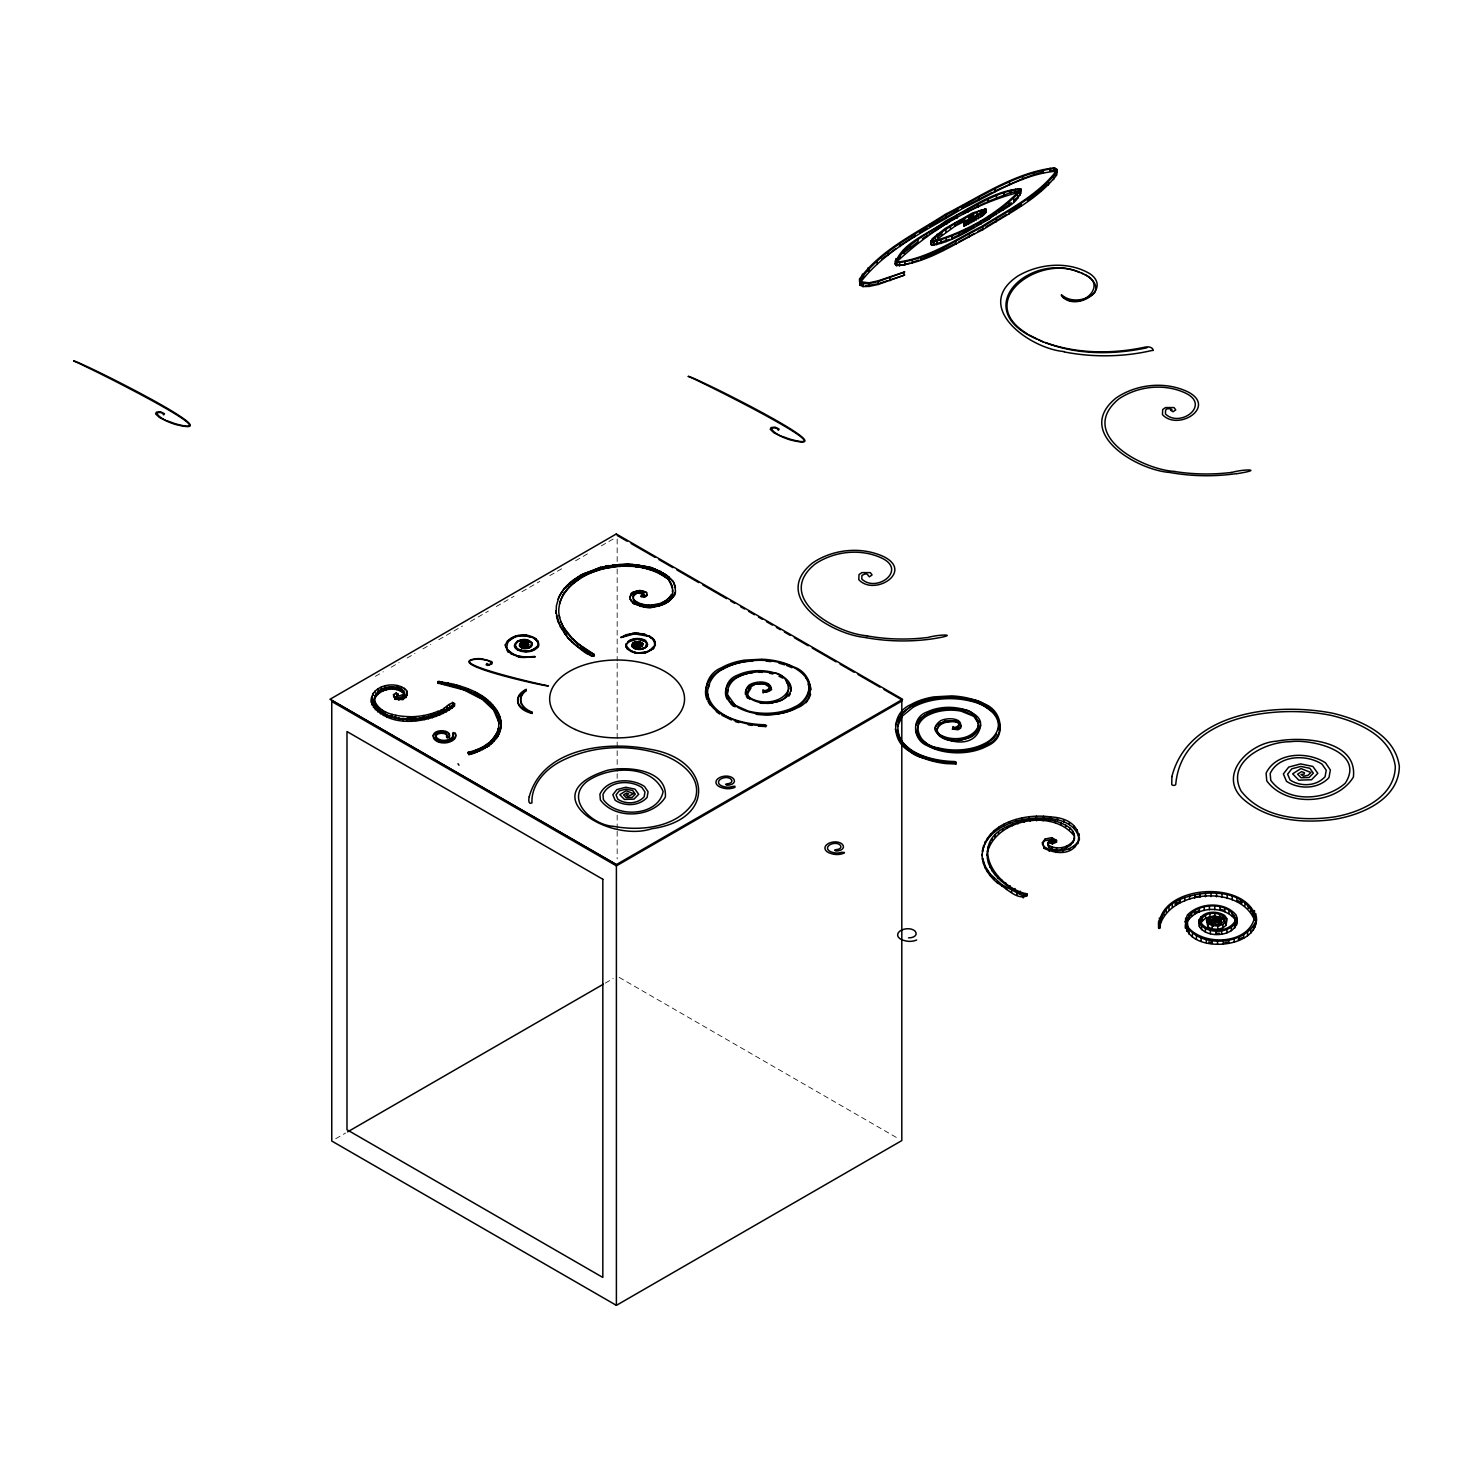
<?xml version="1.0" encoding="UTF-8"?>
<svg xmlns="http://www.w3.org/2000/svg" width="1473" height="1473" viewBox="0 0 1473 1473"><rect width="100%" height="100%" fill="white"/><g stroke="black" fill="none" stroke-linecap="round" stroke-linejoin="round"><path stroke-width="0.75" stroke-dasharray="5 3.75" d="M375.357 676.346L383.275 671.78M391.21 667.195L399.146 662.611M407.064 658.044L414.999 653.46M422.917 648.893L430.853 644.309M438.77 639.724L462.559 626.007M470.495 621.422L488.336 611.129M496.254 606.545L514.095 596.252M522.031 591.667L539.855 581.375M549.779 575.648L561.655 568.781M575.538 560.771L587.432 553.903M601.297 545.894L613.191 539.026M335.715 1138.721L345.621 1133.013M605.274 983.099L613.191 978.532M619.157 977.391L897.812 1138.279M617.169 539.044L617.169 566.663M617.169 568.965L617.169 660.99M617.169 663.292L617.169 748.431M617.169 750.733L617.169 771.447M617.169 773.748L617.169 778.352M617.169 815.158L617.169 828.968M617.169 831.269L617.169 858.888"/><path stroke-width="1.5" d="M538.289 641.528C536.688 639.043 540.646 645.597 537.792 647.181C533.079 652.521 524.554 652.944 518.33 650.237C506.436 644.658 525.069 633.813 532.029 643.057C534.11 648.083 522.694 651.14 519.435 645.929L520.429 643.02L524.517 641.915L528.328 643.278L528.77 644.916L525.898 646.85L522.068 645.708L525.898 646.85M520.153 645.837L520.963 646.905L521 643.296L526.745 642.302M505.589 644.935C502.809 642.228 511.61 657.4 507.172 650.569M506.289 646.61L506.546 647.899L508.019 641.197L513.764 637.257L507.172 642.412M1159.251 918.066C1160.706 919.649 1156.415 925.873 1160.006 925.026C1159.822 914.843 1167.26 906.042 1176.025 901.421C1199.777 888.679 1249.012 887.28 1254.665 920.404C1239.935 883.505 1166.708 889.858 1159.159 928.524C1155.992 883.947 1250.282 877.926 1256.414 920.386L1255.843 913.72M654.749 644.843C654.804 648.488 654.159 638.435 654.583 642.154M522.068 645.708L523.872 643.222L526.892 645.027L523.394 645.432L526.892 644.695M524.517 644.53L526.064 644.935L524.075 643.664L522.786 645.561L525.732 646.426L528.77 644.916M1254.665 917.053C1249.141 944.322 1204.546 946.403 1188.343 927.585C1180.039 902.47 1234.337 897.388 1235.368 921.711L1234.466 915.359M1221.356 919.981L1218.65 922.742L1218.65 926.112L1221.356 923.332L1221.356 919.981L1219.202 917.016L1213.936 915.93L1208.854 917.292L1206.534 920.238L1207.878 926.775C1213.347 930.42 1221.596 930.181 1226.162 925.154L1226.733 918.544L1224.671 915.488C1217.029 910.443 1203.423 910.793 1199.114 919.925L1199.39 926.572C1208.247 940.989 1243.286 935.263 1236.142 915.046C1224.579 901.163 1199.538 902.36 1187.385 914.991C1172.729 954.025 1259.525 953.381 1256.414 917.016M501.041 727.331L501.17 724.421L497.966 736.297L488.962 745.927L474.619 753.053L468.911 754.636L468.083 752.353C480.971 749.407 495.333 741.84 498.537 727.938L497.524 732.486L497.524 731.418M1056.546 840.365L1051.759 837.658L1045.204 838.966L1042.387 842.685L1044.099 848.374C1083.447 866.658 1093.758 818.73 1050.636 816.944C1024.122 812.986 983.264 823.389 982.178 855.721L982.178 854.009C981.736 865.627 988.899 875.864 997.479 883.008C1006.059 887.593 1017.088 900.758 1027.049 895.676L1027.049 893.964C995.932 887.262 967.356 844.416 1007.256 826.445C1026.442 817.331 1051.556 815.158 1069.674 827.752C1084.754 840.494 1060.689 856.899 1048.629 846.883L1047.671 842.943L1048.923 841.304C1053.029 839.536 1052.624 844.913 1056.546 840.365L1056.546 842.077L1052.256 844.011L1052.348 841.322M1027.049 895.676C1008.011 888.587 984.461 873.507 987.499 850.124M998.326 729.835C1001.088 713.816 983.835 703.836 970.394 701.056A52.936 30.565 0 0 0 944.727 698.773A51.942 29.994 0 0 0 912.984 707.353L902.489 715.952L897.499 726.373M965.294 224.504L963.913 225.94L982.454 215.887L985.824 212.535L985.879 208.982L972.714 212.904L945.022 228.554L932.188 238.847L930.844 241.775L931.765 245.347C952.534 242.069 970.67 229.217 988.862 219.293C998.86 210.179 1020.918 204.397 1020.752 188.765C993.667 190.551 969.75 208.908 945.924 220.803C929.408 234.004 901.31 242.345 895.142 264.072L896.376 265.637C927.659 263.096 955.148 243.229 982.804 229.714C1008.397 213.53 1037.471 199.555 1056.472 175.305L1056.841 169.395L1054.686 167.793C1015.118 172.378 980.41 196.535 945.5 214.211C915.764 233.563 880.928 249.655 859.606 278.876L859.606 281.803L862.386 277.034L862.386 274.107M985.824 212.535L985.879 208.982M631.77 645.487L632.727 643.075L632.34 646.978L631.77 645.763M632.433 645.726L634.034 647.77L632.543 644.309L634.605 642.449L633.298 643.278M1052.256 844.011L1052.495 841.506M638.656 645.469L639.172 643.94L637.146 643.996L636.575 645.413L638.14 646.205L640.976 644.474L638.048 642.946L634.918 644.438L635.102 645.947L638.49 647.347L642.302 646.334L643.075 643.664L638.288 641.418L632.727 643.333M1055.644 169.598L1055.331 175.158L1055.644 169.598L1054.097 168.456C1015.1 173.611 980.797 197.087 946.31 214.69C916.703 233.949 882.106 249.987 860.784 278.986L860.969 284.712L860.784 278.986M1056.472 175.305L1056.841 169.395M930.844 244.702L931.01 240.559M931.01 243.487L933.238 239.142L938.172 234.594L955.204 223.123L980.245 210.565L984.885 209.35L984.885 212.278M1234.926 924.749L1235.368 918.36M1236.639 924.952L1237.117 918.305M498.537 729.006L498.924 722.635L498.924 723.722C495.333 695.146 460.423 687.081 437.72 681.594C461.988 684.301 497.211 694.998 501.133 723.666L501.133 722.599L501.17 725.508M468.083 752.353C480.548 753.219 499.292 741.269 501.041 726.263M668.742 598.185C681.373 594.024 659.444 566.976 671.338 583.658M672.701 590.01L672.351 591.925M727.459 693.194L728.067 689.622M562.852 595.184C556.776 608.515 557.696 616.009 564.122 628.437M1226.162 925.154L1226.733 918.544M594.282 654.472C595.423 657.768 589.918 655.89 589.218 654.528C585.223 655.227 558.212 628.768 571.727 641.436M646.592 645.597C643.37 650.827 650.661 639.172 641.565 639.466M647.236 645.413C648.488 642.136 645.266 649.243 647.236 645.69M1186.999 924.565L1186.999 927.916L1187.312 918.36L1190.202 915.47M436.542 738.525A8.322 4.806 0 0 1 435.971 736.169L435.971 735.082A5.579 3.222 0 0 1 441.863 732.21L443.557 732.376A4.585 2.651 0 0 1 446.798 735.598L447.037 736.923L448.952 736.592A7.199 4.161 0 0 0 443.152 730.811A8.157 4.714 0 0 0 433.393 734.898L433.393 735.984A10.919 6.315 0 0 0 439.212 742.282A10.385 6.002 0 0 0 451.622 741.029A11.176 6.444 0 0 0 455.194 733.977L453.316 732.486L452.966 734.935A8.58 4.953 0 0 1 450.628 739.538L449.099 740.367M446.503 736.095L447.332 738.083L448.952 736.592M1079.451 839.647C1074.701 815.913 1041.356 816.281 1022.299 819.596C1005.378 823.149 986.008 833 982.473 851.578L982.473 849.866M987.499 851.836C997.074 818.288 1053.803 808.972 1074.167 835.964L1074.167 834.252M372.006 696.747L371.454 702.731C369.042 685.203 396.568 679.587 406.566 690.524L407.1 695.366L402.976 699.546L394.967 699.288L393.494 694.648L396.219 692.954L398.299 694.409L396.992 695.937L398.299 694.409M371.38 700.246L372.006 697.779M374.455 702.584C371.896 687.725 394.801 681.962 403.639 691.058L404.025 695.219L403.639 692.42C395.537 684.319 375.983 687.836 374.4 700.356M644.787 634.918L648.341 636.244L634.495 633.85L620.906 637.533L626.135 634.734L634.421 633.206L643.057 633.813L650.366 636.796L648.764 635.931M560.127 601.721L559.556 603.727M789.049 688.351C784.004 703.229 761.523 705.254 749.702 697.613A18.265 10.55 0 0 1 747.29 692.476L749.444 687.633L755.005 684.374M791.093 689.474C788.828 699.657 776.676 702.418 767.783 703.339M978.772 725.066C973.727 739.925 951.245 741.969 939.406 734.309A18.265 10.55 0 0 1 937.012 729.19L939.166 724.329L944.727 721.07M895.142 264.072L895.934 258.512M1020.145 195.338L1019.721 189.207C997.276 191.361 977.317 205.52 957.321 215.168C936.478 228.941 910.185 239.602 896.357 261.052L897.204 262.12C927.824 258.696 954.835 239.804 981.975 226.326C1007.458 210.216 1036.348 196.296 1055.331 172.231M625.951 644.787C626.191 641.215 626.32 650.182 625.951 646.316M626.614 644.824C623.558 643.609 635.692 656.277 627.682 648.599M1184.9 921.417C1193.867 949.146 1245.992 946.679 1256.193 920.33L1256.193 923.681M708.366 687.873L709.507 684.282M895.455 725.232L899.359 716.486M531.109 645.579C532.968 642.762 528.273 649.022 531.109 645.911M672.958 596.915C680.084 592.975 669.037 572.647 674.947 585.462M672.958 596.841C668.539 603.727 659.886 606.268 652.189 607.152C649.151 610.54 622.932 599.456 636.907 604.519C650.016 610.227 670.933 605.348 675.131 592.385M1073.154 842.703L1074.388 837.677L1074.388 839.389M1077.923 843.698L1079.451 837.934M630.794 594.558L629.928 597.246L632.856 592.367L639.853 590.378L646.61 592.717M632.764 596.933C632.819 589.034 648.783 596.326 642.173 594.319L641.16 596.62L644.806 597.062L647.218 595.313L641.16 595.976M808.916 698.662L810.647 694.262M558.12 599.253L559.059 596.712L556.371 605.826L556.168 613.431L556.076 610.687M666.68 578.226C634.44 554.492 573.899 567.031 560.127 601.5M505.902 643.922C510.229 633.74 529.654 631.733 537.461 640.589M1094.494 292.943C1099.576 283.829 1089.118 275.985 1081.587 273.057M1020.016 190.164C997.037 214.561 964.152 232.716 932.041 241.572M1021.212 190.183C997.976 215.187 964.612 233.397 931.765 242.419L930.844 241.775M915.746 725.176L919.944 718.621L927.511 713.429A33.05 19.075 0 0 1 964.134 711.164L972.511 714.847L979.876 722.359M636.575 645.413L637.146 643.996M637.33 645.284L637.643 644.364L638.325 645.782L639.687 645.303M559.059 597.007L560.182 594.484L559.059 597.357M404.025 694.206L403.215 695.827L404.025 692.844M405.904 697.742L407.1 692.973M654.417 645.782L649.004 651.121L651.876 649.354M523.394 645.432L524.075 643.664M483.162 746.645L483.162 747.732L490.712 742.245L496.769 733.112M403.639 691.058L403.639 693.433C395.887 685.921 379.997 688.554 374.952 698.165L374.952 695.79M537.129 647.015L533.116 650.053L537.792 645.8L538.032 642.909L535.712 639.3L537.59 641.639M1214.028 917.016L1214.028 920.386L1215.612 919.87L1212.647 920.349L1214.157 921.895L1217.6 921.785L1219.423 919.907L1217.913 917.808L1214.028 917.016L1210.162 918.047L1208.357 920.349L1209.425 922.853L1217.508 924.86L1224.468 921.435L1224.965 918.673L1223.198 916.059C1216.495 911.658 1204.601 912.063 1200.863 920.054L1201.121 923C1208.652 933.33 1228.335 932.335 1234.926 921.38M1224.965 922.043L1223.198 919.428C1216.495 915.028 1204.601 915.433 1200.863 923.424L1200.826 916.795M1187.312 921.711C1196.536 906.484 1223.216 905.287 1234.466 918.71M860.784 281.914C886.636 248.458 927.474 230.119 962.826 208.356C992.139 194.307 1021.212 174.9 1054.097 171.384L1055.644 172.525M560.182 594.687L564.601 588.022L561.471 592.496M560.182 595.129L561.471 592.588M564.104 593.067L562.852 594.963M788.92 696.177L790.375 693.728M446.503 737.181L446.798 736.684A4.585 2.651 0 0 0 443.557 733.462L441.863 733.296A5.579 3.222 0 0 0 435.971 736.169M633.022 598.774C641.768 610.559 664.857 606.894 671.559 594.208M641.16 596.62L642.633 595.092M1199.114 919.925L1199.39 923.221C1207.639 934.619 1229.329 933.643 1236.639 921.601M626.338 643.811L631.383 639.54L629.652 640.313M626.982 643.922L628.75 641.491L627.701 642.523M895.142 261.144L896.376 262.71C927.659 260.187 955.148 240.32 982.804 226.805C1008.397 210.602 1037.471 196.627 1056.472 172.378M984.885 209.35L977.556 215.353L963.913 223.012L976.176 217.212L985.824 209.608M805.97 702.75L807.941 700.025M996.595 734.217L993.649 738.304L984.553 745.172A42.607 24.599 0 0 1 937.638 749.297C927.861 747.124 918.949 740.477 915.58 730.847M527.297 645.542L527.665 643.48L527.297 645.874L523.946 646.316M620.925 637.441L630.352 634.347M895.934 261.439L898.677 257.812M1020.016 193.092L1019.721 192.134C974.61 203.311 930.862 229.622 897.057 261.623L897.057 258.696M452.69 733.296L452.69 734.383M1042.387 844.397L1045.204 838.966M1047.671 844.655L1048.923 841.304M628.142 649.593L627.075 648.488L634.955 652.907L645.671 652.705L653.552 648.507L655.411 644.879L654.012 639.669L655.246 642.081M1208.357 923.7L1210.162 921.398L1210.162 918.047M524.517 642.228L519.435 644.253M527.665 643.811L524.48 642.651L520.153 644.345M666.717 599.934L670.362 596.639M564.601 588.224L570.622 582.001L580.97 574.93L600.855 567.179L580.97 575.575L566.442 585.959M564.601 588.666L572.96 580.767M567.123 589.016L568.891 587.377M533.116 649.722L529.175 651.195L537.792 647.181M457.974 763.714L458.987 765.205M1047.671 842.943L1048.629 845.171C1056.159 850.124 1067.649 848.098 1073.154 840.991M1042.387 842.685L1044.099 846.662C1054.226 853.64 1070.19 851.781 1077.923 841.985M513.764 637.57L515.697 636.575L507.356 641.013M980.245 210.565L980.245 213.493L955.204 226.05L933.238 242.069L933.238 239.142M568.891 587.027L570.824 585.444M984.13 213.162L981.534 215.481M900.445 714.792L910.977 706.175A51.942 29.994 0 0 1 934.029 698.497L951.613 697.539A53.728 31.025 0 0 1 983.283 705.254L994.036 712.84M1210.53 920.202L1213.181 922.927L1213.181 926.278L1210.53 923.571L1210.53 920.202L1214.102 917.937L1218.392 919.631L1215.225 921.233L1214.12 920.496M371.454 701.719C384.876 730.847 433.357 723.372 454.457 706.064L454.641 703.486C449.118 701.019 444.294 710.907 437.96 711.312C429.6 714.773 420.578 716.522 411.556 716.725C398.318 716.504 379.629 714.589 374.455 700.209M454.457 703.689C434.719 720.628 382.041 729.245 371.38 697.871M454.457 706.064L452.414 704.646M630.794 594.65L636.005 591.17L643.738 591.152M643.738 591.502C652.484 593.509 631.678 589.126 630.794 594.337M637.275 593.085C621.385 601.886 657.842 611.811 666.717 599.842M635.6 644.53C632.267 645.303 646.058 647.42 636.446 646.942M522.841 644.272L525.474 644.438L524.259 644.879M649.004 650.845L647.291 651.803L653.552 648.507M1014.124 200.254L1016.628 197.934M570.824 585.076L577.619 579.994M1047.487 184.567L1027.491 200.42M668.926 600.91L671.172 598.995M527.647 640.037L517.502 641.676L515.237 645.137L517.281 649.004L515.458 646.721M1206.534 920.238L1207.878 923.405C1213.347 927.051 1221.596 926.83 1226.162 921.803M751.009 687.946L747.29 694.114A18.265 10.55 0 0 0 749.702 699.233M1094.126 293.348C1085.527 300.952 1070.061 302.904 1061.37 294.6M632.34 646.702C635.71 650.624 643.057 650.348 646.463 646.592M534.717 656.406L525.64 657.161L514.998 655.393L507.835 650.09L511.554 653.349M1011.215 202.74L998.639 211.965M572.923 583.198L580.178 578.337M594.319 655.282L592.422 655.816L593.49 655.669M881.554 259.285L895.879 248.624M940.86 234.373L937.233 237.135L937.233 234.207M917.09 242.401L903.244 253.319L903.244 250.392M621.072 637.386L628.363 634.513M643.554 594.724L644.253 594.871M647.218 594.889L644.806 596.712L641.16 596.197M572.96 580.399L583.952 573.586M922.374 238.736L925.909 236.306M723.261 669.018C709.618 675.297 702.216 693.525 712.122 706.138M899.487 246.028L913.776 236.49M1010.018 212.259L1020.329 205.483M633.574 639.337L628.216 641.271M628.75 641.768L637.606 639.19L645.892 641.897M577.619 579.644C589.752 571.008 606.673 565.835 620.446 566.461M661.543 602.752L666.717 600.284M666.275 602.567L668.926 601.279M929.15 234.207L949.459 221.705M989.819 217.691L995.269 214.229M919.575 232.844L927.327 227.984M997.239 220.25L1006.464 214.524M526.064 644.603L524.83 644.493M403.215 694.464L399.054 695.993L397.287 694.391M393.494 694.648L394.967 696.895L398.888 697.815L405.904 695.366M984.222 221.116L988.015 218.833M929.26 226.768L958.352 209.939M985.824 227.008L995.398 221.392M952.976 219.661L956.511 217.617M954.357 225.59L963.986 220.177M901.807 701.074L616.395 865.866L331.756 701.516M347.61 1131.872L603.286 984.24M982.565 859.882L982.565 858.17L985.234 866.327L990.298 874.097L1001.769 884.629L1022.87 895.879L1027.049 893.964M616.395 1305.354L616.395 864.577L331.756 700.246L331.756 1141.023L616.395 1305.354L901.807 1140.581L901.807 699.804L883.892 689.456M976.581 225.553L980.429 223.38M452.966 733.849A8.58 4.953 0 0 1 450.628 738.452L449.099 739.28A7.788 4.493 0 0 1 440.409 739.869A8.322 4.806 0 0 1 435.971 735.082M970.376 235.68L974.242 233.526M978.109 231.39L981.975 229.254M963.563 213.769L985.087 202.851M972.751 227.726L959.807 234.465M962.035 207.877L992.158 192.355M958.941 241.719L968.442 236.748M582.903 576.403L588.777 573.42M525.419 639.945L516.968 641.399M530.501 642.357C532.913 642.762 520.65 637.975 517.502 641.676M1174.81 904.072L1179.118 901.881M944.303 249.011L955.148 243.689M526.892 645.027L526.082 643.811L522.142 644.069M520.963 646.592L524.388 647.825L530.022 646.629M526.469 647.825L530.575 647.218M659.794 605.274L666.275 603.009M634.034 647.494L641.363 648.875L644.714 647.365M968.534 217.838L972.714 215.831M967.135 224.099L968.903 223.252M951.374 238.479L958.002 235.367M640.332 646.776C646.039 644.603 639.208 640.239 634.605 642.707M635.102 645.947L642.302 646.334M583.952 573.66L608.367 565.577L600.855 567.841M593.822 655.89L594.061 654.307L578.447 644.143L594.429 655.319M994.109 191.361L1022.041 178.988M1238.222 939.424L1242.512 937.454M942.499 249.894L920.404 259.487M634.992 593.766L639.908 592.036L643.977 593.527M987.02 201.911L1010.073 192.724L1018.727 191.122L1021.212 193.11M1193.94 912.965L1198.488 910.94M949.385 239.326L933.587 244.702M588.777 573.494L601.997 568.891L612.897 567.197M889.434 280.146L904.809 274.991L878.331 284.436L869.254 286.406L863.049 286.591L859.827 285.044L859.827 282.116L863.049 283.663L869.254 283.479L878.331 281.509L904.79 271.916L877.834 280.901L869.015 282.816L860.969 281.785M1023.956 178.27L1033.494 174.735M913.334 262.01L918.636 260.132M651.766 605.108L661.543 603.194M775.424 702.013C795.862 699.454 790.228 671.762 771.281 672.793A32.885 18.983 0 0 0 739.814 676.273C730.442 679.863 723.924 691.095 729.411 700.467M965.146 738.728C985.584 736.15 979.95 708.458 961.004 709.489A32.885 18.983 0 0 0 929.537 712.987C908.565 719.966 918.857 746.737 937.62 747.676A42.607 24.599 0 0 0 984.572 743.552C995.288 738.857 1003.316 725.176 995.601 714.534M879.768 283.221L887.501 280.754M1035.372 174.164L1042.902 171.918M636.318 641.933L634.182 642.136M631.383 639.816C636.723 636.962 647.089 638.895 647.512 644.419M637.072 653.239L647.291 651.545M643.425 652.742L647.623 652.134M906.3 264.127L909.817 263.133M639.392 649.077L643.535 648.709M757.269 683.748C751.874 684.429 743.847 688.075 745.541 694.796M468.083 753.439L470.863 752.74M515.697 636.907C519.251 633.979 534.938 637.901 530.814 637.017M648.194 607.299L659.794 605.716M600.855 567.492L608.367 565.779M518.33 650.237L531.55 651.103M877.834 283.829L865.295 285.854M636.483 643.959C639.908 642.228 641.768 646.352 637.938 644.99M522.086 648.083L528.789 648.102M1146.896 347.794C1111.176 355.361 1072.326 355.011 1038.575 339.821M1045.204 840.678L1051.759 839.371L1056.546 842.077M1048.923 842.998L1052.551 843.421M534.975 656.792L523.246 657.418M509.529 652.594L520.963 657.437L534.846 657.142M633.335 639.245L639.798 638.693M636.575 645.137L640.184 645.892M1196.021 896.854L1199.703 896.265M519.932 635.71L517.52 635.673M608.367 565.871L628.179 564.049L647.697 566.792M608.367 566.221C629.984 562.281 658.56 565.153 672.738 581.006M755.281 684.209L761.928 683.269L768.593 684.411A8.212 4.75 0 0 1 769.569 686.989C769.385 689.972 763.898 691.647 762.904 689.898C762.37 693.304 770.563 692.034 771.41 688.959C770.25 679.661 755.023 681.06 748.984 685.166C736.592 698.128 763.769 706.267 773.656 702.418M945.003 720.905L954.117 720.849L960.12 723.685M901.273 265.103L904.532 264.606M637.275 592.735L639.908 592.33M1231.686 472.483C1244.409 468.727 1264.847 469.261 1236.749 473.717M1224.8 942.536L1228.372 942.112M963.36 739.133C952.7 744.215 923.884 732.21 940.584 720.776C946.218 717.627 962.348 717.259 960.672 726.447C959.604 729.043 951.079 729.485 952.902 726.557C953.988 728.914 959.254 726.06 959.291 723.685A8.212 4.75 0 0 0 958.223 721.162C897.628 720.61 973.487 765.481 980.76 725.103M612.252 565.264L620.17 564.417M612.897 566.829C630.315 564.49 649.538 566.111 664.507 576.09M532.582 657.197L518.735 657.013M517.281 648.672L522.62 650.827L529.175 650.863M641.363 652.962L645.671 652.705M753.053 660.88L744.325 661.8A51.942 29.994 0 0 0 721.254 669.479C710.649 675.002 701.848 687.578 707.04 699.675M519.785 635.636L526.8 635.36M636.115 641.823L638.288 641.694M1216.054 933.385L1219.497 933.201M757.638 683.84L764.395 684.153M407.524 716.707L407.524 718.069L415.57 717.903M635.544 639.006L637.606 638.914M620.17 564.49L632.193 564.49M620.446 566.111L624.257 565.963M648.267 605.237L651.766 605.55M1213.181 922.927L1218.65 922.742M637.146 644.253L639.172 643.94M637.643 644.622L638.435 645.064M634.421 633.482L636.612 633.427M639.245 653.11L641.436 653.073M524.701 651.489L527.058 651.508M1050.01 170.573L1054.686 170.721L1056.841 172.323M635.673 566.332L628.087 566.313M635.231 648.838L639.411 649.188M639.282 652.999L634.955 652.907M640.387 606.324L648.194 606.858M760.123 703.118L763.879 703.413M632.193 564.417L640.092 565.319M442.139 681.668L442.139 682.754L437.702 683.012L463.903 689.953L482.352 699.38L493.565 709.949L498.739 721.954L498.739 720.868M524.425 635.563L529.046 635.747M643.057 634.09L638.73 633.887M526.064 644.935L524.075 643.977L525.474 644.438M899.635 265.343L896.357 263.98M643.038 567.436L635.673 566.774M639.908 592.256L642.375 592.643M631.53 651.121L637.201 652.87M1208.67 941.984L1212.169 942.554M638.232 641.805L640.387 641.768M666.717 575.096L651.324 567.492L640.092 565.669M1174.865 471.452C1142.827 469.887 1076.321 434.553 1118.615 399.073C1137.856 385.963 1164.591 383.109 1185.747 393.199C1210.972 405.406 1179.873 428.127 1165.438 413.95L1165.585 410.359C1166.377 406.787 1175.399 410.102 1170.575 410.194M638.546 603.856L644.806 604.998M516.6 656.424L521.147 656.719M866.989 635.765C835.559 633.482 773.804 597.707 814.956 564.141C834.197 551.031 860.932 548.159 882.088 558.249C907.313 570.474 876.214 593.177 861.779 579.018L861.926 575.427C868.039 571.708 867.358 575.464 869.383 576.808L872.09 574.93L870.34 572.629L861.926 572.61L859.017 574.58L858.777 579.662C874.318 596.62 913.555 572.021 884.279 556.923C861.687 546.115 833.074 548.987 812.47 563.017C769.587 597.725 833.184 635.158 865.995 637.514M646.592 568.21L643.038 567.86M519.435 645.929L524.388 647.825M1064.316 351.568C1030.345 349.027 971.259 306.973 1017.99 275.948C1039.33 263.446 1068.256 260.85 1089.946 273.775C1112.907 289.463 1074.885 312.994 1061.315 295.539M633.537 648.028L637.238 649.317M516.71 649.243L522.62 650.827M1066.599 299.148C1083.318 308.428 1107.512 284.694 1084.772 274.622M766.199 685.313L767.875 685.755M1220.546 909.375L1224.008 910.296M647.697 566.718L654.804 568.946M666.68 577.858L656.424 571.248L646.592 568.633M534.846 638.012L528.789 636.465M1079.433 272.487C1039.846 253.559 972.898 301.339 1027.675 334.04M640.387 605.955L631.641 601.076L633.924 603.635M511.021 653.957L516.931 655.743M1045.388 342.583C1077.389 353.962 1112.631 354.164 1145.589 347.02A5.542 3.204 0 0 1 1152.972 350.574M645.284 640.663L639.632 639.356M468.727 753.495L468.911 754.636M1082.913 273.812C1033.07 248.569 965.883 308.28 1036.642 339.066M532.029 643.057L527.334 640.737M661.211 571.653L654.804 569.296M766.31 684.65L770.397 686.97L771.613 689.732M768.317 685.939L768.593 686.05A8.212 4.75 0 0 1 769.569 688.609C769.643 694.059 760.86 690.119 763.217 692.991M731.345 719.947L721.862 715.215M1043.252 342.012L1029.222 335.034M643.075 643.664L640.074 642.375M1237.928 900.703L1242.365 902.802M637.33 645.008L638.325 645.782M778.904 676.125L782.789 678.132M638.546 603.507L634.145 600.542M1220.473 916.611L1224.671 918.839M648.341 635.968L651.269 637.993L649.888 637.054M532.674 637.422L535.712 639.632M594.061 654.601L588.022 651.176M576.164 645.745L592.128 655.78M985.879 211.909L985.308 208.669M669.037 576.993L661.211 572.076M589.218 654.178L573.899 643.83M617.169 535.472L627.111 541.217M631.088 543.519L654.988 557.31M658.965 559.593L672.885 567.639M676.88 569.941L698.773 582.59M702.75 584.873L726.631 598.664M730.626 600.966L734.604 603.267M740.569 606.71L744.546 609.012M748.542 611.313L754.507 614.757M758.485 617.058L762.462 619.36M766.439 621.661L772.423 625.104M776.4 627.406L780.377 629.707M784.354 631.991L790.338 635.452M794.315 637.735L808.254 645.782M812.231 648.083L836.112 661.874M840.089 664.176L854.027 672.222M858.004 674.524L879.897 687.154M642.338 595.295L642.173 594.319M1170.74 410.286L1173.042 411.74L1175.749 409.881L1173.999 407.561L1165.585 407.542L1162.694 409.512L1162.436 414.613C1177.977 431.571 1217.214 406.971 1187.938 391.873C1165.346 381.047 1136.733 383.919 1116.129 397.949C1073.246 432.657 1136.843 470.108 1169.654 472.446A122.885 70.943 0 0 0 1236.694 473.57M650.366 636.52L653.018 638.803L651.803 637.754M583.234 647.936L588.022 651.25M583.234 648.028L572.132 638.435L578.447 644.787M497.819 711.809L497.819 712.895L484.046 697.466M716.596 711.109L720.113 713.853M716.265 711.459L719.303 713.816M651.269 637.717L654.122 641.234M574.12 640.589L576.219 642.578M573.899 643.48L571.727 641.878M919.686 738.028L927.861 744.27A43.214 24.949 0 0 0 960.138 751.156A42.588 24.581 0 0 0 986.579 744.712C1007.164 737.2 1002.579 709.507 983.283 703.615A53.728 31.025 0 0 0 951.613 695.9L934.029 696.876A51.942 29.994 0 0 0 910.977 704.554C890.447 713.042 890.944 742.41 910.535 751.709A64.333 37.138 0 0 0 945.832 763.585L956.308 764.027A9.869 5.689 0 0 0 955.093 763.327L954.32 763.143A63.192 36.494 0 0 1 924.878 758.19C899.138 754.581 885.586 717.682 912.984 705.714A51.942 29.994 0 0 1 944.727 697.152A52.936 30.565 0 0 1 970.394 699.436C993.815 700.448 1014.51 734.567 986.56 746.332A42.588 24.581 0 0 1 960.138 752.777A43.214 24.949 0 0 1 927.861 745.909C912.155 740.33 910.958 717.056 927.511 711.809A33.05 19.075 0 0 1 964.134 709.544C1004.623 722.543 960.101 752.39 939.406 735.948A18.265 10.55 0 0 1 937.012 730.811C937.97 721.162 953.289 720.407 958.223 722.783A8.212 4.75 0 0 1 959.291 725.324L957.137 728.122L952.258 729.08L958.205 729.724L960.672 728.067L961.243 725.545M729.982 701.314L738.139 707.574A43.214 24.949 0 0 0 770.434 714.442A42.588 24.581 0 0 0 796.856 707.997C817.441 700.485 812.875 672.811 793.579 666.919A53.728 31.025 0 0 0 761.891 659.204L744.325 660.162A51.942 29.994 0 0 0 721.254 667.858C700.982 676.07 701.461 704.352 720.831 713.374A64.333 37.138 0 0 0 756.109 725.25L766.586 725.692A9.869 5.689 0 0 0 765.371 724.992L764.597 724.734A63.192 36.494 0 0 1 735.156 719.855C722.875 715.768 709.894 707.279 707.629 693.58M735.137 706.837C721.899 699.288 723.114 679.845 737.789 675.094A33.05 19.075 0 0 1 774.411 672.83C782.531 675.242 792.548 681.263 791.093 691.113M731.179 704.039L733.591 706.23M1062.622 296.294L1064.758 298.356M574.12 640.681L564.122 628.142L565.448 630.278M666.68 577.784L668.576 579.736M786.011 680.452L791.038 688.388M570.272 636.741L572.132 639.079M653.018 638.527L654.012 639.926M568.523 634.421L566.921 632.359L570.272 636.667M556.168 612.786L560.237 626.761L567.768 637.496M558.249 622.195L567.768 637.846M376.259 705.917L377.935 707.961M746.388 696.582L747.787 698.331M672.738 581.448L669.037 577.342M564.343 633.224L566 635.415M565.448 630.481L566.921 633.003M393.494 696.011L394.967 698.257L402.976 698.515L405.904 696.711L406.566 691.887M631.641 601.371L630.26 598.903L631.641 601.721M786.508 681.981L788.129 684.577M507.835 650.403L506.546 647.586M564.122 628.363L565.448 630.573M626.338 647.291L627.075 648.764M708.071 701.479L710.115 705.125M561.894 624.036L564.122 628.805M372.153 704.168L377.622 710.907L387.012 716.007L398.815 719.008L411.648 719.837L424.39 718.566L439.746 714.074L454.457 705.051L452.414 702.271M805.878 677.819C813.593 688.48 805.565 702.179 794.831 706.837A42.607 24.599 0 0 1 747.916 710.962L735.137 705.199L727.901 695.238M500.949 720.757L500.949 721.844L498.739 713.558M919.134 737.181C913.628 728.27 920.993 718.014 929.518 714.608A32.885 18.983 0 0 1 961.004 711.109L973.984 716.394L978.716 723.998M727.386 699.417C721.844 690.469 729.209 680.158 737.789 676.733A33.05 19.075 0 0 1 753.108 672.572M561.894 624.129L560.992 622.287M672.185 585.831L671.338 584.081M731.547 779.898L731.86 780.874A4.585 2.651 0 0 1 727.68 783.71L725.618 784.28L726.778 785.219A7.199 4.161 0 0 0 734.291 780.119A8.157 4.714 0 0 0 724.348 776.179A10.919 6.315 0 0 0 716.007 781.463A10.385 6.002 0 0 0 722.175 787.779A11.176 6.444 0 0 0 734.898 787.374L734.935 786.214L732.597 786.472A8.58 4.953 0 0 1 724.293 786.748L722.451 786.195A7.788 4.493 0 0 1 718.566 781.666A8.322 4.806 0 0 1 724.9 777.634A5.579 3.222 0 0 1 731.565 779.898M557.494 619.912L558.249 621.974M646.61 592.422L647.218 595.313M897.352 730.277C899.598 743.975 912.597 752.464 924.878 756.551A63.192 36.494 0 0 0 954.32 761.523L955.093 761.688A9.869 5.689 0 0 1 956.308 762.406L945.832 761.964A64.333 37.138 0 0 1 910.535 750.07L899.837 740.201L895.289 729.172M556.886 617.61L557.494 619.691M407.1 695.366L406.566 690.524M675.444 587.837L674.947 585.904M672.645 587.948L672.185 586.18M811.071 689.677C808.898 674.892 794.352 665.612 780.69 662.74A52.936 30.565 0 0 0 755.005 660.438M808.125 683.951C811.733 694.28 803.687 704.131 794.831 708.458A42.607 24.599 0 0 1 756.109 714.258M559.666 617.482L559.243 615.604M556.886 617.703L556.444 615.751M531.33 643.167L531.55 644.714M629.928 596.602L630.26 599.548M859.606 278.876L859.827 285.044M1255.199 923.589L1255.199 926.94M1254.499 910.517L1254.499 913.868M1254.112 913.886L1254.112 917.256M1253.413 926.738L1253.413 930.089M1252.842 910.811L1252.842 914.162M1250.853 907.847L1250.853 911.198M1250.853 929.702L1250.853 933.053M1248.22 905.048L1248.22 908.418M1247.594 932.427L1247.594 935.778M1244.98 902.489L1244.98 905.84M1243.691 934.839L1243.691 938.191M1241.187 900.169L1241.187 903.538M1239.198 936.902L1239.198 940.253M1236.915 898.162L1236.915 901.513M1234.705 924.713L1234.705 928.064M1234.208 938.54L1234.208 941.891M1232.238 896.468L1232.238 899.819M1232.293 912.56L1232.293 915.93M1231.391 927.401L1231.391 930.752M1228.998 910.167L1228.998 913.518M1228.85 939.719L1228.85 943.07M1227.248 895.105L1227.248 898.475M1226.935 929.463L1226.935 932.832M1224.836 908.27L1224.836 911.621M1223.198 916.059L1223.198 919.428M1223.253 940.4L1223.253 943.751M1222.94 924.492L1222.94 927.861M1222.001 894.111L1222.001 897.48M1221.633 930.715L1221.633 934.085M1219.994 906.981L1219.994 910.332M1219.589 914.144L1219.589 917.513M1219.202 917.016L1219.202 920.367M1218.392 919.631L1218.392 923M1217.913 917.808L1217.913 921.177M1217.803 925.891L1217.803 929.26M1217.527 940.566L1217.527 943.917M1216.569 893.503L1216.569 896.854M1215.943 931.046L1215.943 934.398M1214.875 913.278L1214.875 916.648M1214.783 906.337L1214.783 909.706M1212.187 925.523L1212.187 928.874M1211.837 940.197L1211.837 943.549M1211.064 893.264L1211.064 896.615M1210.364 930.365L1210.364 933.716M1209.922 913.591L1209.922 916.961M1209.425 906.392L1209.425 909.762M1207.878 923.405L1207.878 926.775M1206.313 939.295L1206.313 942.646M1205.54 893.393L1205.54 896.744M1205.558 915.009L1205.558 918.36M1205.393 928.726L1205.393 932.078M1204.233 907.11L1204.233 910.48M1202.391 917.274L1202.391 920.625M1201.6 926.259L1201.6 929.629M1201.139 937.878L1201.139 941.229M1200.072 893.89L1200.072 897.241M1199.39 908.454L1199.39 911.805M1199.39 923.221L1199.39 926.572M1196.444 935.963L1196.444 939.332M1195.137 910.332L1195.137 913.702M1194.732 894.755L1194.732 898.107M1192.394 933.643L1192.394 936.994M1191.62 912.689L1191.62 916.04M1189.613 895.952L1189.613 899.322M1189.098 930.918L1189.098 934.287M1188.987 915.396L1188.987 918.747M1188.343 927.585L1188.343 930.936M1186.649 921.454L1186.649 924.805M1186.704 927.916L1186.704 931.286M1185.618 918.139L1185.618 921.49M1185.286 924.713L1185.286 928.082M1184.752 897.48L1184.752 900.85M1180.204 899.322L1180.204 902.673M1176.025 901.421L1176.025 904.79M1172.287 903.778L1172.287 907.147M1168.991 906.355L1168.991 909.725M1166.193 909.136L1166.193 912.487M1163.909 912.063L1163.909 915.414M1162.16 915.101L1162.16 918.452M1160.982 918.231L1160.982 921.601M1160.337 921.417L1160.264 928.045M1158.607 921.361L1158.533 928.027M1079.175 833.792L1079.175 835.504M1077.26 829.796L1077.26 831.509M1074.572 845.649L1074.572 847.362M1073.872 826.132L1073.872 827.844M1072.547 830.882L1072.547 832.595M1070.466 843.919L1070.466 845.631M1069.674 827.752L1069.674 829.465M1069.508 848.595L1069.508 850.308M1069.288 822.947L1069.288 824.659M1066.526 846.202L1066.526 847.914M1065.734 825.009L1065.734 826.721M1063.727 820.314L1063.727 822.026M1063.083 850.437L1063.083 852.131M1061.683 847.583L1061.683 849.295M1060.891 822.726L1060.891 824.438M1057.43 818.307L1057.43 820.019M1056.509 847.877L1056.509 849.59M1055.957 850.823L1055.957 852.536M1055.368 820.958L1055.368 822.671M1054.097 168.456L1054.097 171.384M1053.655 176.631L1053.655 179.559M1052.127 841.157L1052.127 842.869M1051.759 837.658L1051.759 839.371M1051.851 841.028L1051.851 842.74M1051.851 847.012L1051.851 848.724M1051.519 840.954L1051.519 842.666M1051.17 840.917L1051.17 842.63M1050.636 816.944L1050.636 818.657M1050.801 840.917L1050.801 842.63M1050.47 840.991L1050.47 842.703M1050.157 168.327L1050.157 171.255M1049.384 819.761L1049.384 821.474M1049.163 849.553L1049.163 851.265M1048.481 181.989L1048.481 184.917M1048.629 845.171L1048.629 846.883M1044.099 846.662L1044.099 848.374M1043.344 169.616L1043.344 172.544M1043.547 816.245L1043.547 817.957M1043.068 819.154L1043.068 820.866M1041.19 188.305L1041.19 191.232M1036.642 819.098L1036.642 820.811M1036.348 816.189L1036.348 817.902M1034.083 172.396L1034.083 175.324M1032.002 195.375L1032.002 198.303M1030.235 819.596L1030.235 821.308M1029.222 816.742L1029.222 818.454M1025.724 893.485L1025.724 895.197M1023.993 820.627L1023.993 822.339M1023.422 896.081L1023.422 897.775M1022.87 895.879L1022.87 897.591M1022.704 176.613L1022.704 179.54M1022.299 817.883L1022.299 819.596M1021.212 202.998L1021.212 205.925M1020.752 188.765L1020.752 191.693M1020.218 891.128L1020.218 892.841M1019.721 189.207L1019.721 192.134M1018.543 188.894L1018.543 191.821M1018.009 822.137L1018.009 823.849M1017.659 195.338L1017.659 198.266M1017.088 893.393L1017.088 895.105M1015.707 819.54L1015.707 821.253M1015.486 189.188L1015.486 192.116M1015.026 888.55L1015.026 890.263M1013.829 198.873L1013.829 201.801M1012.411 824.088L1012.411 825.801M1011.62 890.686L1011.62 892.399M1010.588 190.404L1010.588 193.331M1010.165 885.789L1010.165 887.501M1009.539 821.695L1009.539 823.407M1009.502 182.173L1009.502 185.101M1009.171 210.915L1009.171 213.843M1008.839 202.869L1008.839 205.797M1007.256 826.445L1007.256 828.157M1006.501 887.777L1006.501 889.489M1005.691 882.806L1005.691 884.518M1004.199 192.558L1004.199 195.486M1003.886 824.272L1003.886 825.985M1002.892 207.214L1002.892 210.142M1002.597 829.152L1002.597 830.864M1001.622 879.657L1001.622 881.37M1001.769 884.629L1001.769 886.341M998.823 827.218L998.823 828.931M998.528 832.153L998.528 833.865M997.994 876.343L997.994 878.037M997.479 881.296L997.479 883.008M996.521 195.633L996.521 198.56M996.153 211.762L996.153 214.69M996.245 218.925L996.245 221.852M994.864 188.949L994.864 191.877M995.03 835.412L995.03 837.124M994.846 872.863L994.846 874.575M994.385 830.496L994.385 832.208M993.631 877.779L993.631 879.491M992.176 838.892L992.176 840.604M992.194 869.254L992.194 870.966M990.611 834.031L990.611 835.743M990.298 874.097L990.298 875.809M989.966 842.519L989.966 844.232M990.077 865.535L990.077 867.247M988.862 216.365L988.862 219.293M988.401 846.294L988.401 847.988M988.53 861.742L988.53 863.454M987.757 199.518L987.757 202.445M987.536 837.787L987.536 839.5M987.573 857.875L987.573 859.588M987.481 870.267L987.481 871.979M987.223 854.009L987.223 855.703M985.179 210.529L985.179 213.456M985.142 841.709L985.142 843.421M985.234 866.327L985.234 868.039M984.038 211.67L984.038 214.598M983.467 845.741L983.467 847.454M983.596 862.276L983.596 863.988M982.694 209.755L982.694 212.683M982.804 226.805L982.804 229.714M982.454 212.959L982.454 215.887M981.239 220.913L981.239 223.841M980.558 214.358L980.558 217.286M979.158 196.774L979.158 199.702M978.44 215.794L978.44 218.722M978.109 204.158L978.109 207.085M977.133 211.799L977.133 214.727M976.176 217.212L976.176 220.14M973.911 218.556L973.911 221.484M973.45 213.419L973.45 216.347M973.543 225.277L973.543 228.205M971.701 219.772L971.701 222.699M969.676 220.821L969.676 223.749M969.289 215.426L969.289 218.354M969.234 234.317L969.234 237.245M967.871 209.424L967.871 212.351M967.853 221.687L967.853 224.614M966.343 222.349L966.343 225.277M965.975 229.328L965.975 232.255M965.183 222.791L965.183 225.7M964.778 217.746L964.778 220.674M964.355 222.994L964.355 225.921M964.06 222.533L963.913 225.94M962.826 205.428L962.826 208.356M960.028 220.342L960.028 223.27M958.757 232.955L958.757 235.883M957.321 215.168L957.321 218.096M955.922 241.277L955.922 244.205M955.204 223.123L955.204 226.05M952.074 236.085L952.074 239.013M950.435 226.05L950.435 228.978M946.752 221.281L946.752 224.209M946.31 214.69L946.31 217.617M946.108 238.626L946.108 241.554M945.905 228.996L945.905 231.924M943.236 247.501L943.236 250.428M941.763 231.869L941.763 234.796M941.008 240.559L941.008 243.487M938.172 234.594L938.172 237.521M936.865 241.83L936.865 244.757M936.478 227.542L936.478 230.469M935.3 237.043L935.3 239.97M933.772 242.456L933.772 245.383M931.765 242.419L931.765 245.347M931.507 252.822L931.507 255.75M930.107 224.319L930.107 227.247M926.793 233.82L926.793 236.748M921.048 257.131L921.048 260.058M917.992 239.896L917.992 242.824M914.641 234.023L914.641 236.95M912.137 260.316L912.137 263.244M910.388 245.604L910.388 248.532M904.938 262.323L904.938 265.25M904.219 250.76L904.219 253.687M904.127 272.413L904.127 275.341M900.39 243.542L900.39 246.47M899.708 255.179L899.708 258.106M899.672 263.115L899.672 266.042M896.376 262.71L896.376 265.637M890.042 277.789L890.042 280.717M887.777 252.583L887.777 255.51M878.331 281.509L878.331 284.436M877.208 260.924L877.208 263.851M868.996 268.252L868.996 271.179M869.254 283.479L869.254 286.406M868.002 267.92L868.002 270.848M863.454 274.365L863.454 277.292M863.049 283.663L863.049 286.591M648.267 605.679L644.806 605.44M645.082 634.311L640.81 634.108M645.211 647.899L643.185 648.12M640.055 643.37L636.041 643.37M638.803 633.224L632.267 633.39M635.194 652.281L632.967 652.392M633.28 651.784L631.125 651.692M632.396 634.034L630.149 633.721M567.123 589.366L564.104 592.846M536.301 639.079L534.312 638.619M532.103 713.429A23.255 13.423 0 0 1 526.174 690.634L526.174 689.438A28.153 16.258 0 0 0 532.103 712.251L532.103 713.429A28.153 16.258 0 0 1 526.782 710.483M528.328 643.278L526.34 642.983M517.76 636.391L515.366 636.207M500.746 728.085L500.746 729.153M500.617 718.934L500.617 720.021M500.139 717.13L500.139 718.216M500.286 729.89L500.286 730.976M499.513 715.326L499.513 716.412M499.678 731.694L499.678 732.781M498.905 733.462L498.905 734.548M498.426 719.1L498.426 720.187M497.948 717.351L497.948 718.437M498.113 729.669L498.113 730.755M497.966 735.211L497.966 736.297M497.34 715.62L497.34 716.707M496.788 710.078L496.788 711.164M496.88 736.942L496.88 738.01M496.604 713.889L496.604 714.976M495.867 734.806L495.867 735.892M495.609 708.366L495.609 709.452M495.72 712.196L495.72 713.282M495.609 738.617L495.609 739.704M494.707 710.52L494.707 711.606M494.818 736.463L494.818 737.55M494.302 706.709L494.302 707.776M494.191 740.256L494.191 741.342M493.565 708.863L493.565 709.949M493.602 738.065L493.602 739.151M492.884 705.07L492.884 706.156M492.59 741.84L492.59 742.926M492.295 707.243L492.295 708.329M492.24 739.649L492.24 740.735M491.338 703.468L491.338 704.554M490.914 705.659L490.914 706.745M490.712 741.158L490.712 742.245M490.859 743.368L490.859 744.454M489.68 701.903L489.68 702.989M489.423 704.112L489.423 705.199M489.036 742.631L489.036 743.718M488.962 744.841L488.962 745.927M487.894 700.375L487.894 701.461M487.802 702.603L487.802 703.671M487.232 744.049L487.232 745.117M486.919 746.24L486.919 747.327M486.035 698.902L486.035 699.988M486.09 701.111L486.09 702.198M485.261 745.375L485.261 746.461M484.727 747.566L484.727 748.652M484.267 699.675L484.267 700.761M482.352 698.294L482.352 699.38M482.389 748.8L482.389 749.886M481.984 696.085L481.984 697.171M480.935 747.842L480.935 748.91M480.327 696.932L480.327 698.018M479.922 749.96L479.922 751.046M479.811 694.74L479.811 695.827L477.547 693.452M478.578 748.928L476.11 751.027L476.11 749.941M478.228 695.643L478.228 696.729M477.326 751.009L477.326 752.095M476.018 694.391L476.018 695.477M475.208 692.218L475.208 693.304M474.619 751.966L474.619 753.053M473.754 693.175L473.754 694.262M473.533 750.862L473.533 751.948M471.82 752.813L471.82 753.9M471.397 692.034L471.397 693.102M468.966 690.929L468.966 692.015M467.733 688.83L467.733 689.916M466.462 689.88L466.462 690.966M465.1 687.799L465.1 688.885M463.903 688.885L463.903 689.953M461.27 687.928L461.27 689.014M459.65 685.921L459.65 687.007M458.582 687.044L458.582 688.13M456.851 685.074L456.851 686.16M455.838 686.215L455.838 687.302M453.979 684.282L453.979 685.35M453.058 685.442L453.058 686.528M451.972 705.733L451.972 708.108M455.194 732.891A11.176 6.444 0 0 1 451.622 739.962L451.622 741.029M451.088 683.527L451.088 684.614M450.222 684.724L450.222 685.792M449.854 738.857L449.854 739.943M449.56 704.683L449.56 706.046M449.265 707.666L449.265 710.06M448.142 682.864L448.142 683.932M447.313 684.043L447.313 685.129M446.982 706.524L446.982 707.887M446.301 709.489L446.301 711.882M444.828 683.472L444.828 684.558M444.183 708.255L444.183 709.618M443.134 711.183L443.134 713.558M442.729 732.284L442.729 733.37M441.513 682.901L441.513 683.988M441.163 709.857L441.163 711.201M439.746 712.729L439.746 715.105M439.083 681.17L439.083 682.257M433.393 734.898A10.919 6.315 0 0 0 439.212 741.214L439.212 742.282M438.475 682.386L438.475 683.472M437.96 711.312L437.96 712.674M436.155 714.11L436.155 716.504M434.572 712.619L434.572 713.982M432.381 715.326L432.381 717.719M431.018 713.779L431.018 715.141M428.459 716.357L428.459 718.75M424.39 717.204L424.39 719.597M423.488 715.547L423.488 716.909M420.21 717.848L420.21 720.242M415.957 718.272L415.957 720.665M411.556 716.725L411.556 718.087M411.648 718.474L411.648 720.868M407.34 718.437L407.34 720.831M404.559 688.333L404.559 689.695M402.976 697.152L402.976 699.546M403.031 718.18L403.031 720.555M402.129 689.401L402.129 691.794M401.411 686.621L401.411 689.014M399.68 688.075L399.68 690.45M398.888 697.815L398.888 700.209M398.815 717.664L398.815 720.039M398.115 694.354L398.115 695.698M397.692 694.317L397.913 695.679M397.563 685.534L397.563 686.878M397.489 694.335L397.489 695.698M396.587 687.191L396.587 689.585M396.219 692.954L396.219 694.317M395.777 715.27L395.777 716.633M394.967 696.895L394.967 699.288M394.709 716.891L394.709 719.284M393.144 686.823L393.144 689.198M392.113 714.331L392.113 715.694M390.75 715.896L390.75 718.272M389.572 686.952L389.572 689.346M387.012 714.644L387.012 717.02M386.11 687.578L386.11 689.953M385.466 711.827L385.466 713.171M384.895 685.958L384.895 687.32M383.532 713.153L383.532 715.547M382.906 688.609L382.906 691.003M382.575 710.262L382.575 712.637M381.157 687.191L381.157 688.554M380.126 690.027L380.126 692.42M380.384 711.459L380.384 713.834M380.052 708.513L380.052 709.876M377.917 688.83L377.917 690.193M377.825 691.739L377.825 694.133M377.935 706.598L377.935 708.992M377.622 709.544L377.622 711.919M376.094 693.691L376.094 696.066M375.265 690.8L375.265 692.163M375.284 707.445L375.284 709.839M375.081 702.418L375.081 704.794M374.4 697.981L374.455 701.553M373.442 705.199L373.442 707.574M373.295 693.01L373.295 695.403M372.153 702.805L372.153 705.199M1152.77 350.279A124.984 72.159 0 0 1 1064.132 351.881M1231.649 472.41A119.736 69.121 0 0 1 1174.828 471.544M866.934 635.876A119.037 68.715 0 0 0 927.99 637.441C940.676 633.906 961.243 634.237 933.09 638.766A122.885 70.943 0 0 1 865.921 637.643M758.65 672.277A33.05 19.075 0 0 1 762.333 672.369M769.458 673.235A33.05 19.075 0 0 1 772.809 674.008M758.356 726.115A63.192 36.494 0 0 0 764.597 726.447L765.371 726.612A9.869 5.689 0 0 1 765.794 726.833M752.206 725.452A63.192 36.494 0 0 1 748.21 724.808M738.728 722.599A63.192 36.494 0 0 1 735.156 721.475M766.273 661.119A53.728 31.025 0 0 1 770.6 661.616M778.922 663.2A53.728 31.025 0 0 1 784.796 664.894M786.656 665.538A53.728 31.025 0 0 1 791.922 667.729M723.261 669.018A51.942 29.994 0 0 1 755.005 660.438M524.664 708.734A28.153 16.258 0 0 1 522.97 706.837M521.718 704.831A28.153 16.258 0 0 1 526.174 690.634M532.103 712.251A23.255 13.423 0 0 1 526.174 689.438M916.629 940.013A11.176 6.444 0 0 1 903.906 940.437A10.385 6.002 0 0 1 897.72 934.103A10.919 6.315 0 0 1 906.061 928.819A8.157 4.714 0 0 1 916.003 932.759A7.199 4.161 0 0 1 908.51 937.859M446.963 741.122A7.788 4.493 0 0 1 441.182 741.158M438.402 740.109A8.322 4.806 0 0 1 436.892 738.949M448.565 733.941A7.199 4.161 0 0 1 448.952 737.678M445.306 732.228A7.199 4.161 0 0 1 447.166 732.928M433.393 735.984A8.157 4.714 0 0 1 433.946 734.732M434.443 734.143A8.157 4.714 0 0 1 435.069 733.609M436.708 732.707A8.157 4.714 0 0 1 438.696 732.081M451.622 739.962A10.385 6.002 0 0 1 439.212 741.214M491.687 662.758L489.202 664.82L486.863 663.458L486.164 664.71L487.25 665.446L491.835 664.01L491.927 661.69L482.168 658.836A29.423 16.995 0 0 0 477.51 658.597C438.162 662.592 546.354 686.934 548.435 685.866C548.103 686.252 440.537 662.04 477.16 659.131A29.037 16.774 0 0 1 481.763 659.37L488.06 660.53L491.687 662.758M73.65 361.106C72.251 359.062 237.613 440.906 175.563 423.819A79.616 45.958 0 0 1 168.695 421.296C163.982 420.947 149.712 410.47 162.214 412.827L163.742 414.889L164.497 413.729L160.299 411.704L156.341 412.164L155.604 413.913L159.25 417.356L168.106 421.775A80.647 46.565 0 0 0 175.066 424.334C240.486 441.09 73.65 358.307 73.687 361.032M688.296 376.517C686.878 374.473 852.241 456.317 790.209 439.23A79.616 45.958 0 0 1 783.341 436.708C778.628 436.358 764.358 425.881 776.842 428.238L778.388 430.3L779.143 429.14L774.945 427.115L770.987 427.575L770.25 429.324L773.877 432.767L782.752 437.186A80.647 46.565 0 0 0 789.712 439.746C855.132 456.501 688.278 373.719 688.333 376.444M529.249 796.69C528.568 798.845 528.089 805.087 531.937 802.932C531.164 784.98 544.623 770.048 559.648 761.928C589.384 746.056 625.565 743.847 657.694 753.274C677.433 758.687 703.891 776.437 694.759 800.152C679.09 827.476 641.786 831.564 613.523 826.335C592.79 825.322 564.177 799.876 586.843 781.574C608.275 766.107 651.361 763.566 663.126 791.461C658.468 816.281 616.506 818.528 603.396 799.544L602.954 794.426C609.491 780.487 630.223 779.788 641.897 787.466L644.99 792.014L644.124 796.838C637.606 804.055 625.786 804.534 617.887 799.305L616.027 794.923L619.176 790.927L625.915 789.141L632.672 790.504L635.323 794.168L632.138 797.427L626.154 797.63L623.521 794.923L626.522 793.026L628.658 793.873L626.08 795.199L628.014 796.47L633.519 793.689L626.062 790.725L619.802 794.684L624.442 799.434L633.979 799.121L638.711 794.278L634.955 789.123L625.767 787.245L616.874 789.602L612.823 794.757L615.18 800.281C624.736 806.633 639.098 806.228 647.07 797.464L648.083 791.774L644.474 786.453C631.162 777.67 607.428 778.278 599.898 794.205L600.395 799.949C614.775 819.835 652.613 818.123 665.354 797.114C667.564 769.495 627.921 766.015 607.797 770.195C530.133 794.094 608.68 843.348 651.784 828.71C717.461 819.706 711.459 759.074 650.09 749.278C607.668 740.588 542.708 747.75 529.249 796.69M1171.9 776.529L1171.735 784.225A2.025 1.16 0 0 0 1173.723 785.404A2.025 1.16 0 0 0 1175.767 784.244C1181.935 714.589 1277.459 704.223 1331.537 715.473C1357.977 721.899 1391.249 735.984 1395.299 766.512C1394.821 797.519 1360.389 812.47 1334.133 816.963C1302.095 821.437 1262.398 818.528 1241.076 791.001C1225.389 761.486 1265.583 741.6 1290.109 741.729C1312.001 738.691 1365.784 751.709 1345.254 783.213C1325.59 800.852 1287.199 803.116 1270.776 780.322L1270.168 773.509C1278.877 754.913 1306.533 753.992 1322.11 764.211L1326.234 770.287L1325.074 776.713C1316.365 786.343 1300.622 786.987 1290.109 779.99L1287.605 774.172L1291.803 768.814L1300.788 766.439L1309.81 768.28L1313.345 773.141L1309.092 777.505L1301.101 777.762L1297.603 774.172L1301.598 771.631L1304.434 772.773L1304.231 774.08L1301.009 774.522L1303.587 776.216L1308.098 775.258L1310.915 772.515L1300.972 768.556L1292.631 773.841L1298.818 780.174L1311.541 779.751L1317.838 773.307L1312.848 766.42L1300.604 763.916L1288.746 767.065L1283.351 773.933L1286.481 781.298C1299.223 789.767 1318.372 789.233 1328.996 777.56L1330.358 769.956L1325.534 762.848C1307.785 751.156 1276.134 751.966 1266.099 773.196L1266.762 780.856C1285.947 807.37 1336.398 805.105 1353.392 777.081C1357.646 739.833 1302.445 736.261 1276.649 741.177C1249.767 742.631 1216.937 774.632 1242.825 798.771C1267.627 820.792 1303.734 823.83 1335.275 819.209C1362.764 814.495 1398.834 798.9 1399.35 766.439C1395.152 734.677 1360.536 719.984 1333.028 713.3C1277.441 702.271 1188.674 710.888 1171.9 776.529M844.397 852.517L843.9 853.18A11.176 6.444 0 0 1 831.195 853.585A10.385 6.002 0 0 1 825.009 847.251A10.919 6.315 0 0 1 833.35 841.985A8.157 4.714 0 0 1 843.293 845.925A7.199 4.161 0 0 1 835.799 851.007L834.62 850.087L836.682 849.516A4.585 2.651 0 0 0 840.88 846.68L840.567 845.705A5.579 3.222 0 0 0 833.921 843.44A8.322 4.806 0 0 0 827.587 847.472A7.788 4.493 0 0 0 831.453 852.002L833.313 852.554A8.58 4.953 0 0 0 841.599 852.278L844.397 852.517M616.303 533.981L329.952 699.307L616.303 864.633L902.654 699.307L616.303 533.981M602.825 879.252L346.984 731.547L346.984 1129.736L602.825 1277.441L602.825 879.252M575.317 729.522A67.445 38.942 0 0 0 683.84 704.554A67.445 38.942 0 0 0 592.146 662.776A67.445 38.942 0 0 0 575.317 729.522"/></g></svg>
